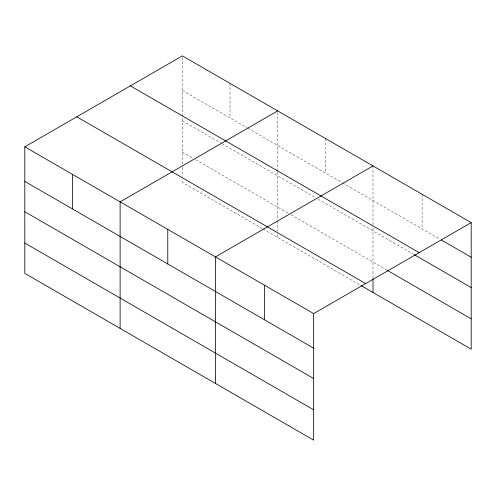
<?xml version="1.0" encoding="UTF-8"?>
<svg xmlns="http://www.w3.org/2000/svg" width="496" height="496" viewBox="0 0 496 496"><rect width="100%" height="100%" fill="white"/><g stroke="black" fill="none" stroke-linecap="round" stroke-linejoin="round"><path stroke-width="0.37" stroke-dasharray="2.48 1.86" d="M182.354 164.201L182.354 117.006M182.354 116.244L182.354 55.862M277.673 172.038L277.673 219.995M277.673 171.275L277.673 110.893M372.992 227.825L372.992 278.058M372.992 224.793L372.992 165.924M182.354 90.452L247.225 127.9M247.888 128.284L341.88 182.553M342.544 182.931L440.014 239.208M182.354 120.795L221.408 143.344M222.072 143.728L315.406 197.613M318.054 199.144L413.472 254.231M182.354 152.067L192.95 158.181M195.598 159.706L288.263 213.212M290.916 214.737L386.93 270.171M262.452 228.656L182.354 182.41L182.354 179.378M263.109 229.034L360.418 285.212M422.096 194.277L422.096 228.861M325.333 138.409L325.333 172.999M277.673 220.751L277.673 231.372M277.673 234.41L277.673 237.441M230.014 83.378L230.014 117.967M182.354 167.239L182.354 176.34"/><path stroke-width="0.74" d="M361.076 285.597L471.2 349.172L471.2 222.623L182.354 55.862L24.8 146.828L24.8 273.377L313.646 440.138L313.646 313.59L24.8 146.828M277.673 110.893L120.119 201.86L120.119 328.408M372.992 165.924L215.438 256.891L215.438 383.439M313.646 313.59L471.2 222.623M441.341 239.971L471.2 257.213M130.361 85.882L419.207 252.644M414.135 254.615L471.2 287.562M387.593 270.556L471.2 318.829M76.793 116.808L365.639 283.569M24.8 181.412L313.646 348.18M24.8 211.761L313.646 378.522M24.8 243.028L313.646 409.789M372.992 278.82L372.992 292.473M264.542 285.237L264.542 319.827M167.778 229.375L167.778 263.965M72.459 174.344L72.459 208.928"/></g></svg>
